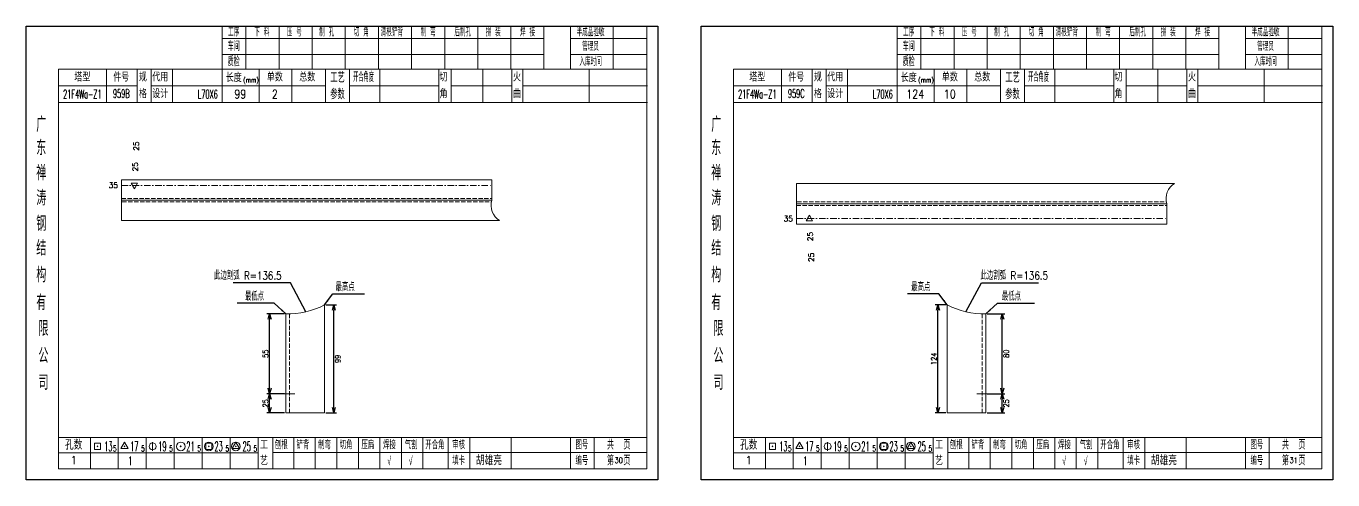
# Model space of a CAD drawing. Extents: x 1310 to 15542, y -76 to 8381.
# Drawn here: x 10568 to 11172, y -76 to 134 of the extents above; entities that cross this region are included whole.
import ezdxf
from ezdxf.enums import TextEntityAlignment as Align

# ---------------------------------------------------------------- set-up
doc = ezdxf.new("R2010")
doc.units = 0
doc.header["$MEASUREMENT"] = 0
doc.linetypes.add('一点画线', pattern=[5.2, 3, -1, 0.2, -1])
doc.linetypes.add('虚线', pattern=[2.75, 2, -0.75])
doc.layers.get('0').update_dxf_attribs({"linetype": 'CONTINUOUS', "lineweight": 25})
doc.layers.get('Defpoints').update_dxf_attribs({"linetype": 'CONTINUOUS'})
doc.layers.add('1', color=7, linetype='CONTINUOUS', lineweight=25)
doc.layers.add('4', color=7, linetype='CONTINUOUS', lineweight=25)
doc.styles.add('DimFont', font='simplex.shx', dxfattribs={"width": 0.8, "bigfont": 'gbhzfs.shx'})
doc.styles.get("Standard").update_dxf_attribs({"font": 'simplex.shx', "width": 0.7, "height": 3, "bigfont": 'gbhzfs.shx'})
doc.dimstyles.new('DHDxfDimStyleOpen30', dxfattribs={"dimtxt": 2.5, "dimasz": 2.5, "dimexe": 1.25, "dimexo": 0.625, "dimtad": 2, "dimtxsty": 'DimFont', "dimblk": 'OPEN30', "dimblk1": 'OPEN30', "dimblk2": 'OPEN30', "dimcen": 2.5, "dimadec": 0, "dimazin": 0, "dimtfac": 1, "dimtmove": 0, "dimatfit": 3, "dimfxl": 0, "dimarcsym": 0})

# ---------------------------------------------------------------- blocks, each defined once
blk = doc.blocks.new('_OPEN30')
at = {"color": 0, "linetype": 'ByBlock', "lineweight": -2}
for p, q in [((-1, 0.27), (0, 0)), ((0, 0), (-1, -0.27)), ((0, 0), (-1, 0))]:
    blk.add_line(p, q, dxfattribs=at)
blk = doc.blocks.new('*D359')
at = {"color": 0, "linetype": 'Continuous', "lineweight": -2}
for p, q in [((10993.47, 4.91), (10988.59, 4.91)), ((10989.84, -42.62), (10989.84, 2.41)), ((10993.47, -45.12), (10988.59, -45.12))]:
    blk.add_line(p, q, dxfattribs=at)
at = {"layer": 'Defpoints', "color": 0, "linetype": 'Continuous'}
for p in [(10989.84, 4.91), (10994.09, 4.91), (10994.09, -45.12)]:
    blk.add_point(p, dxfattribs=at)
at = {"color": 0, "linetype": 'Continuous', "lineweight": -2, "xscale": 2.5, "yscale": 2.5, "zscale": 2.5}
for p, rotation in [((10989.84, 4.91), 90), ((10989.84, -45.12), 270)]:
    blk.add_blockref('_OPEN30', p, dxfattribs=dict(at, rotation=rotation))
at = {"color": 0, "linetype": 'Continuous', "insert": (10987.97, -20.11), "char_height": 2.5, "attachment_point": 5, "rotation": 90, "style": 'DimFont'}
blk.add_mtext('124', dxfattribs=at)
blk = doc.blocks.new('*D360')
at = {"color": 0, "linetype": 'Continuous', "lineweight": -2}
for p, q in [((11012.65, -36.23), (11020.8, -36.23)), ((11019.55, -42.62), (11019.55, -38.73)), ((11012.65, -45.12), (11020.8, -45.12))]:
    blk.add_line(p, q, dxfattribs=at)
at = {"layer": 'Defpoints', "color": 0, "linetype": 'Continuous'}
for p in [(11012.03, -36.23), (11019.55, -36.23), (11012.03, -45.12)]:
    blk.add_point(p, dxfattribs=at)
at = {"color": 0, "linetype": 'Continuous', "lineweight": -2, "xscale": 2.5, "yscale": 2.5, "zscale": 2.5}
for p, rotation in [((11019.55, -36.23), 90), ((11019.55, -45.12), 270)]:
    blk.add_blockref('_OPEN30', p, dxfattribs=dict(at, rotation=rotation))
at = {"color": 0, "linetype": 'Continuous', "insert": (11021.43, -40.67), "char_height": 2.5, "attachment_point": 5, "rotation": 90, "style": 'DimFont'}
blk.add_mtext('25', dxfattribs=at)
blk = doc.blocks.new('*D361')
at = {"color": 0, "linetype": 'Continuous', "lineweight": -2}
for p, q in [((11012.65, 0.76), (11020.8, 0.76)), ((11019.55, -33.73), (11019.55, -1.74)), ((11012.65, -36.23), (11020.8, -36.23))]:
    blk.add_line(p, q, dxfattribs=at)
at = {"layer": 'Defpoints', "color": 0, "linetype": 'Continuous'}
for p in [(11012.03, 0.76), (11019.55, 0.76), (11012.03, -36.23)]:
    blk.add_point(p, dxfattribs=at)
at = {"color": 0, "linetype": 'Continuous', "lineweight": -2, "xscale": 2.5, "yscale": 2.5, "zscale": 2.5}
for p, rotation in [((11019.55, 0.76), 90), ((11019.55, -36.23), 270)]:
    blk.add_blockref('_OPEN30', p, dxfattribs=dict(at, rotation=rotation))
at = {"color": 0, "linetype": 'Continuous', "insert": (11021.43, -17.73), "char_height": 2.5, "attachment_point": 5, "rotation": 90, "style": 'DimFont'}
blk.add_mtext('80', dxfattribs=at)
blk = doc.blocks.new('*D380')
at = {"color": 0, "linetype": 'Continuous', "lineweight": -2}
for p, q in [((10706.84, 4.91), (10711.71, 4.91)), ((10710.46, -42.62), (10710.46, 2.41)), ((10706.84, -45.12), (10711.71, -45.12))]:
    blk.add_line(p, q, dxfattribs=at)
at = {"layer": 'Defpoints', "color": 0, "linetype": 'Continuous'}
for p in [(10706.21, 4.91), (10710.46, 4.91), (10706.21, -45.12)]:
    blk.add_point(p, dxfattribs=at)
at = {"color": 0, "linetype": 'Continuous', "lineweight": -2, "xscale": 2.5, "yscale": 2.5, "zscale": 2.5}
for p, rotation in [((10710.46, 4.91), 90), ((10710.46, -45.12), 270)]:
    blk.add_blockref('_OPEN30', p, dxfattribs=dict(at, rotation=rotation))
at = {"color": 0, "linetype": 'Continuous', "insert": (10712.34, -20.11), "char_height": 2.5, "attachment_point": 5, "rotation": 90, "style": 'DimFont'}
blk.add_mtext('99', dxfattribs=at)
blk = doc.blocks.new('*D381')
at = {"color": 0, "linetype": 'Continuous', "lineweight": -2}
for p, q in [((10687.66, -36.23), (10679.51, -36.23)), ((10680.76, -42.62), (10680.76, -38.73)), ((10687.66, -45.12), (10679.51, -45.12))]:
    blk.add_line(p, q, dxfattribs=at)
at = {"layer": 'Defpoints', "color": 0, "linetype": 'Continuous'}
for p in [(10680.76, -36.23), (10688.28, -36.23), (10688.28, -45.12)]:
    blk.add_point(p, dxfattribs=at)
at = {"color": 0, "linetype": 'Continuous', "lineweight": -2, "xscale": 2.5, "yscale": 2.5, "zscale": 2.5}
for p, rotation in [((10680.76, -36.23), 90), ((10680.76, -45.12), 270)]:
    blk.add_blockref('_OPEN30', p, dxfattribs=dict(at, rotation=rotation))
at = {"color": 0, "linetype": 'Continuous', "insert": (10678.88, -40.67), "char_height": 2.5, "attachment_point": 5, "rotation": 90, "style": 'DimFont'}
blk.add_mtext('25', dxfattribs=at)
blk = doc.blocks.new('*D382')
at = {"color": 0, "linetype": 'Continuous', "lineweight": -2}
for p, q in [((10687.66, 0.76), (10679.51, 0.76)), ((10680.76, -33.73), (10680.76, -1.74)), ((10687.66, -36.23), (10679.51, -36.23))]:
    blk.add_line(p, q, dxfattribs=at)
at = {"layer": 'Defpoints', "color": 0, "linetype": 'Continuous'}
for p in [(10680.76, 0.76), (10688.28, 0.76), (10688.28, -36.23)]:
    blk.add_point(p, dxfattribs=at)
at = {"color": 0, "linetype": 'Continuous', "lineweight": -2, "xscale": 2.5, "yscale": 2.5, "zscale": 2.5}
for p, rotation in [((10680.76, 0.76), 90), ((10680.76, -36.23), 270)]:
    blk.add_blockref('_OPEN30', p, dxfattribs=dict(at, rotation=rotation))
at = {"color": 0, "linetype": 'Continuous', "insert": (10678.88, -17.73), "char_height": 2.5, "attachment_point": 5, "rotation": 90, "style": 'DimFont'}
blk.add_mtext('55', dxfattribs=at)
blk = doc.blocks.new('CTJGK')
at = {"color": 6, "linetype": 'Continuous'}
for p, q in [((0, 209.97), (292.13, 209.97)), ((0, 0), (0, 209.97)), ((292.13, 209.97), (292.13, 0)), ((292.13, 0), (0, 0))]:
    blk.add_line(p, q, dxfattribs=at)

msp = doc.modelspace()

# ---------------------------------------------------------------- linework, layer by layer
at = {"color": 7, "linetype": 'Continuous', "lineweight": 18}
for p, q in [((10783.491, 62.691), (10612.305, 62.691)), ((10612.305, 62.691), (10783.491, 62.691)), ((10612.305, 43.891), (10612.305, 62.691)), ((10616.749, 61.211), (10618.249, 58.613)), ((10616.749, 61.211), (10619.749, 61.211)), ((10618.249, 58.613), (10619.749, 61.211)), ((10783.491, 62.691), (10783.491, 53.291)), ((11099.24, 61.091), (10924.435, 61.091)), ((10924.435, 61.091), (10924.435, 42.291)), ((10783.491, 53.291), (10612.305, 53.291)), ((11095.621, 51.691), (10924.435, 51.691)), ((11095.621, 42.291), (11095.621, 51.691)), ((10787.11, 43.891), (10612.305, 43.891)), ((10928.879, 43.772), (10930.379, 46.37)), ((10928.879, 43.772), (10931.879, 43.772)), ((10930.379, 46.37), (10931.879, 43.772)), ((11095.621, 42.291), (10924.435, 42.291)), ((10924.435, 42.291), (11095.621, 42.291)), ((10688.28, 0.758), (10688.28, -45.122)), ((10706.214, 4.907), (10706.214, -45.122)), ((10994.092, 4.907), (10994.092, -45.122)), ((11012.027, 0.758), (11012.027, -45.122)), ((10684.462, -36.225), (10692.501, -36.225)), ((11015.845, -36.225), (11007.806, -36.225)), ((10706.214, -45.122), (10688.28, -45.122)), ((10994.092, -45.122), (11012.027, -45.122))]:
    msp.add_line(p, q, dxfattribs=at)
at = {"color": 3, "linetype": '一点画线', "lineweight": 13}
for p, q in [((10612.305, 60.091), (10783.491, 60.091)), ((10924.435, 44.891), (11095.621, 44.891))]:
    msp.add_line(p, q, dxfattribs=at)
at = {"color": 1, "linetype": '虚线', "lineweight": 18}
for p, q in [((10612.305, 54.091), (10783.491, 54.091)), ((10612.615, 52.491), (10783.302, 52.491)), ((10924.435, 50.891), (11095.621, 50.891)), ((10924.745, 52.491), (11095.432, 52.491)), ((10689.958, 0.745), (10689.958, -45.122)), ((11010.349, 0.745), (11010.349, -45.122))]:
    msp.add_line(p, q, dxfattribs=at)
at = {"color": 0, "linetype": 'Continuous'}
for p, q in [((10690.388, 15.107), (10663.938, 15.107)), ((10697.517, 1.667), (10690.388, 15.107)), ((11002.79, 1.667), (11009.919, 15.107)), ((11009.919, 15.107), (11036.369, 15.107))]:
    msp.add_line(p, q, dxfattribs=at)
at = {"color": 7, "linetype": 'Continuous', "lineweight": 18}
for centre, radius, start, end in [((11103.619, 54.009), 8.327, 121.726056, 196.16077), ((10791.489, 50.974), 8.327, 163.83923, 238.273944), ((10689.405, 36.734), 35.993, 268.209589, 297.841099), ((11010.902, 36.734), 35.993, 242.158901, 271.790411)]:
    msp.add_arc(centre, radius, start, end, dxfattribs=at)
at = {"layer": '4', "color": 1, "linetype": 'Continuous', "lineweight": 18}
for p, q in [((10568.192, 133.861), (10568.192, -76.109)), ((10860.322, 133.861), (10568.192, 133.861)), ((10658.822, 133.861), (10658.822, 114.021)), ((10669.852, 133.861), (10669.852, 114.001)), ((10685.162, 133.861), (10685.162, 114.001)), ((10700.482, 133.861), (10700.482, 114.001)), ((10715.792, 133.861), (10715.792, 114.001)), ((10731.102, 133.861), (10731.102, 114.001)), ((10746.412, 133.861), (10746.412, 114.001)), ((10761.732, 133.861), (10761.732, 114.001)), ((10777.042, 133.861), (10777.042, 114.001)), ((10792.352, 133.861), (10792.352, 114.001)), ((10807.662, 133.861), (10807.662, 114.021)), ((10807.662, 133.861), (10807.662, 114.001)), ((10819.942, 133.861), (10819.942, 114.001)), ((10839.692, 133.861), (10839.692, 114.001)), ((10855.272, 133.861), (10855.272, 114.001)), ((10860.322, 104.061), (10860.322, 133.861)), ((10880.322, 133.861), (10880.322, -76.109)), ((11172.452, 133.861), (10880.322, 133.861)), ((10970.952, 133.861), (10970.952, 114.021)), ((10981.982, 133.861), (10981.982, 114.001)), ((10997.292, 133.861), (10997.292, 114.001)), ((11012.612, 133.861), (11012.612, 114.001)), ((11027.922, 133.861), (11027.922, 114.001)), ((11043.232, 133.861), (11043.232, 114.001)), ((11058.542, 133.861), (11058.542, 114.001)), ((11073.862, 133.861), (11073.862, 114.001)), ((11089.172, 133.861), (11089.172, 114.001)), ((11104.482, 133.861), (11104.482, 114.001)), ((11119.792, 133.861), (11119.792, 114.021)), ((11119.792, 133.861), (11119.792, 114.001)), ((11132.072, 133.861), (11132.072, 114.001)), ((11151.822, 133.861), (11151.822, 114.001)), ((11167.402, 133.861), (11167.402, 114.001)), ((11172.452, 104.061), (11172.452, 133.861)), ((10807.662, 128.131), (10658.822, 128.131)), ((10855.272, 128.131), (10819.942, 128.131)), ((11119.792, 128.131), (10970.952, 128.131)), ((11167.402, 128.131), (11132.072, 128.131)), ((10807.662, 120.651), (10658.822, 120.651)), ((10855.272, 120.651), (10819.942, 120.651)), ((11119.792, 120.651), (10970.952, 120.651)), ((11167.402, 120.651), (11132.072, 120.651)), ((10583.202, 114.001), (10583.202, -71.059)), ((10855.272, 114.001), (10583.202, 114.001)), ((10605.322, 114.011), (10605.322, 98.591)), ((10619.472, 98.591), (10619.472, 114.001)), ((10625.972, 98.591), (10625.972, 114.001)), ((10635.842, 114.001), (10635.842, 98.591)), ((10658.822, 114.021), (10658.822, 98.591)), ((10675.942, 114.001), (10675.942, 98.591)), ((10690.992, 114.001), (10690.992, 98.591)), ((10706.692, 114.001), (10706.692, 98.591)), ((10717.752, 114.001), (10717.752, 98.591)), ((10731.702, 114.001), (10731.702, 98.591)), ((10759.002, 114.001), (10759.002, 98.591)), ((10764.762, 114.001), (10764.762, 98.591)), ((10779.382, 114.001), (10779.382, 98.591)), ((10792.842, 114.001), (10792.842, 98.591)), ((10797.832, 114.001), (10797.832, 98.591)), ((10828.572, 114.001), (10828.572, 98.591)), ((10855.272, -71.059), (10855.272, 114.001)), ((10895.332, 114.001), (10895.332, -71.059)), ((11167.402, 114.001), (10895.332, 114.001)), ((10917.452, 114.011), (10917.452, 98.591)), ((10931.602, 98.591), (10931.602, 114.001)), ((10938.102, 98.591), (10938.102, 114.001)), ((10947.972, 114.001), (10947.972, 98.591)), ((10970.952, 114.021), (10970.952, 98.591)), ((10988.072, 114.001), (10988.072, 98.591)), ((11003.122, 114.001), (11003.122, 98.591)), ((11018.822, 114.001), (11018.822, 98.591)), ((11029.882, 114.001), (11029.882, 98.591)), ((11043.832, 114.001), (11043.832, 98.591)), ((11071.132, 114.001), (11071.132, 98.591)), ((11076.892, 114.001), (11076.892, 98.591)), ((11091.512, 114.001), (11091.512, 98.591)), ((11104.972, 114.001), (11104.972, 98.591)), ((11109.962, 114.001), (11109.962, 98.591)), ((11140.702, 114.001), (11140.702, 98.591)), ((11167.402, -71.059), (11167.402, 114.001)), ((10619.472, 106.241), (10583.202, 106.241)), ((10706.692, 106.291), (10625.972, 106.291)), ((10717.752, 106.291), (10759.002, 106.291)), ((10764.762, 106.291), (10792.842, 106.291)), ((10797.832, 106.291), (10855.452, 106.291)), ((10860.322, -76.109), (10860.322, 104.061)), ((10931.602, 106.241), (10895.332, 106.241)), ((11018.822, 106.291), (10938.102, 106.291)), ((11029.882, 106.291), (11071.132, 106.291)), ((11076.892, 106.291), (11104.972, 106.291)), ((11109.962, 106.291), (11167.582, 106.291)), ((11172.452, -76.109), (11172.452, 104.061)), ((10855.452, 98.591), (10583.202, 98.591)), ((11167.582, 98.591), (10895.332, 98.591)), ((10583.202, -56.529), (10855.272, -56.529)), ((10597.892, -56.529), (10597.892, -71.059)), ((10610.822, -71.059), (10610.822, -56.529)), ((10623.752, -56.529), (10623.752, -71.059)), ((10636.672, -71.059), (10636.672, -56.529)), ((10649.602, -56.529), (10649.602, -71.059)), ((10662.532, -71.059), (10662.532, -56.529)), ((10675.452, -71.059), (10675.452, -56.529)), ((10682.322, -71.059), (10682.322, -56.529)), ((10691.982, -71.059), (10691.982, -56.529)), ((10701.922, -71.059), (10701.922, -56.529)), ((10711.862, -71.059), (10711.862, -56.529)), ((10721.812, -71.059), (10721.812, -56.529)), ((10731.752, -71.059), (10731.752, -56.529)), ((10741.692, -71.059), (10741.692, -56.529)), ((10751.642, -71.059), (10751.642, -56.529)), ((10763.282, -71.059), (10763.282, -56.529)), ((10773.432, -71.059), (10773.432, -56.529)), ((10792.492, -71.059), (10792.492, -56.529)), ((10819.872, -71.059), (10819.872, -56.529)), ((10830.832, -71.059), (10830.832, -56.529)), ((10895.332, -56.529), (11167.402, -56.529)), ((10910.022, -56.529), (10910.022, -71.059)), ((10922.952, -71.059), (10922.952, -56.529)), ((10935.882, -56.529), (10935.882, -71.059)), ((10948.802, -71.059), (10948.802, -56.529)), ((10961.732, -56.529), (10961.732, -71.059)), ((10974.662, -71.059), (10974.662, -56.529)), ((10987.582, -71.059), (10987.582, -56.529)), ((10994.452, -71.059), (10994.452, -56.529)), ((11004.112, -71.059), (11004.112, -56.529)), ((11014.052, -71.059), (11014.052, -56.529)), ((11023.992, -71.059), (11023.992, -56.529)), ((11033.942, -71.059), (11033.942, -56.529)), ((11043.882, -71.059), (11043.882, -56.529)), ((11053.822, -71.059), (11053.822, -56.529)), ((11063.772, -71.059), (11063.772, -56.529)), ((11075.412, -71.059), (11075.412, -56.529)), ((11085.562, -71.059), (11085.562, -56.529)), ((11104.622, -71.059), (11104.622, -56.529)), ((11132.002, -71.059), (11132.002, -56.529)), ((11142.962, -71.059), (11142.962, -56.529)), ((10675.452, -63.659), (10583.202, -63.659)), ((10682.282, -63.499), (10855.272, -63.499)), ((10987.582, -63.659), (10895.332, -63.659)), ((10994.412, -63.499), (11167.402, -63.499)), ((10583.202, -71.059), (10855.272, -71.059)), ((10895.332, -71.059), (11167.402, -71.059)), ((10568.192, -76.109), (10860.322, -76.109)), ((10880.322, -76.109), (11172.452, -76.109))]:
    msp.add_line(p, q, dxfattribs=at)
at = {"layer": '4', "color": 7, "linetype": 'Continuous', "lineweight": 13}
for p, q in [((10599.778, -62.023), (10599.778, -59.195)), ((10599.778, -59.195), (10602.606, -59.195)), ((10600.992, -60.809), (10601.392, -60.409)), ((10601.392, -60.809), (10600.992, -60.409)), ((10602.606, -59.195), (10602.606, -62.023)), ((10613.692, -58.609), (10611.96, -61.609)), ((10613.492, -60.809), (10613.892, -60.409)), ((10613.892, -60.809), (10613.492, -60.409)), ((10615.424, -61.609), (10613.692, -58.609)), ((10626.692, -58.609), (10626.692, -62.609)), ((10639.492, -60.809), (10639.892, -60.409)), ((10639.892, -60.809), (10639.492, -60.409)), ((10651.278, -62.023), (10651.278, -59.195)), ((10651.278, -59.195), (10654.106, -59.195)), ((10652.492, -60.809), (10652.892, -60.409)), ((10652.892, -60.809), (10652.492, -60.409)), ((10654.106, -59.195), (10654.106, -62.023)), ((10665.192, -58.609), (10663.46, -61.609)), ((10664.992, -60.809), (10665.392, -60.409)), ((10665.392, -60.809), (10664.992, -60.409)), ((10666.924, -61.609), (10665.192, -58.609)), ((10911.908, -62.023), (10911.908, -59.195)), ((10911.908, -59.195), (10914.736, -59.195)), ((10913.122, -60.809), (10913.522, -60.409)), ((10913.522, -60.809), (10913.122, -60.409)), ((10914.736, -59.195), (10914.736, -62.023)), ((10925.822, -58.609), (10924.09, -61.609)), ((10925.622, -60.809), (10926.022, -60.409)), ((10926.022, -60.809), (10925.622, -60.409)), ((10927.554, -61.609), (10925.822, -58.609)), ((10938.822, -58.609), (10938.822, -62.609)), ((10951.622, -60.809), (10952.022, -60.409)), ((10952.022, -60.809), (10951.622, -60.409)), ((10963.408, -62.023), (10963.408, -59.195)), ((10963.408, -59.195), (10966.236, -59.195)), ((10964.622, -60.809), (10965.022, -60.409)), ((10965.022, -60.809), (10964.622, -60.409)), ((10966.236, -59.195), (10966.236, -62.023)), ((10977.322, -58.609), (10975.59, -61.609)), ((10977.122, -60.809), (10977.522, -60.409)), ((10977.522, -60.809), (10977.122, -60.409)), ((10979.054, -61.609), (10977.322, -58.609)), ((10602.606, -62.023), (10599.778, -62.023)), ((10611.96, -61.609), (10615.424, -61.609)), ((10654.106, -62.023), (10651.278, -62.023)), ((10663.46, -61.609), (10666.924, -61.609)), ((10914.736, -62.023), (10911.908, -62.023)), ((10924.09, -61.609), (10927.554, -61.609)), ((10966.236, -62.023), (10963.408, -62.023)), ((10975.59, -61.609), (10979.054, -61.609))]:
    msp.add_line(p, q, dxfattribs=at)
for centre, radius in [((10626.692, -60.609), 1.6), ((10639.692, -60.609), 2), ((10652.692, -60.609), 2), ((10665.192, -60.609), 2), ((10938.822, -60.609), 1.6), ((10951.822, -60.609), 2), ((10964.822, -60.609), 2), ((10977.322, -60.609), 2)]:
    msp.add_circle(centre, radius, dxfattribs=at)

# ---------------------------------------------------------------- block references
at = {"color": 0, "linetype": 'Continuous'}
for p in [(10568.192, -76.109), (10880.322, -76.109)]:
    msp.add_blockref('CTJGK', p, dxfattribs=at)

# ---------------------------------------------------------------- texts
at = {"color": 7, "linetype": 'Continuous', "lineweight": 13}
for p in [(10610.645, 60.216), (10922.775, 44.767)]:
    msp.add_text('35', height=2.5, dxfattribs=at).set_placement(p, align=Align.MIDDLE_RIGHT)
at = {"layer": '1', "color": 7, "linetype": 'Continuous', "lineweight": 13}
for p in [(10620.383, 76.195), (10619.885, 66.608), (10932.015, 34.327), (10932.513, 24.74)]:
    msp.add_text('25', height=2.5, rotation=90, dxfattribs=at).set_placement(p)
at = {"layer": '4', "color": 1, "linetype": 'Continuous', "lineweight": 25}
for s, height, width, p in [('工序', 3.7, 0.7, (10664.192, 130.991)), ('下 料', 3.7, 0.7, (10677.192, 130.991)), ('压 号', 3.7, 0.7, (10692.192, 130.991)), ('制 孔', 3.7, 0.7, (10707.192, 130.991)), ('切 角', 3.7, 0.7, (10723.192, 130.991)), ('清根铲背 ', 3.7, 0.7, (10738.192, 130.991)), (' 制 弯', 3.7, 0.7, (10753.192, 130.991)), (' 后制孔', 3.7, 0.7, (10769.192, 130.991)), ('拼 装', 3.7, 0.7, (10784.192, 130.991)), (' 焊 接', 3.7, 0.7, (10799.192, 130.991)), ('半成品验收', 3.7, 0.7, (10829.192, 130.991)), ('工序', 3.7, 0.7, (10976.322, 130.991)), ('下 料', 3.7, 0.7, (10989.322, 130.991)), ('压 号', 3.7, 0.7, (11004.322, 130.991)), ('制 孔', 3.7, 0.7, (11019.322, 130.991)), ('切 角', 3.7, 0.7, (11035.322, 130.991)), ('清根铲背 ', 3.7, 0.7, (11050.322, 130.991)), (' 制 弯', 3.7, 0.7, (11065.322, 130.991)), (' 后制孔', 3.7, 0.7, (11081.322, 130.991)), ('拼 装', 3.7, 0.7, (11096.322, 130.991)), (' 焊 接', 3.7, 0.7, (11111.322, 130.991)), ('半成品验收', 3.7, 0.7, (11141.322, 130.991)), ('车间', 4, 0.7, (10664.192, 124.391)), ('管理员', 3.7, 0.7, (10829.192, 124.391)), ('车间', 4, 0.7, (10976.322, 124.391)), ('管理员', 3.7, 0.7, (11141.322, 124.391)), ('质检', 4, 0.7, (10664.192, 117.331)), ('入库时间', 3.7, 0.7, (10829.192, 117.331)), ('质检', 4, 0.7, (10976.322, 117.331)), ('入库时间', 3.7, 0.7, (11141.322, 117.331)), ('(mm)', 2.24, 0.7, (10672.192, 108.891)), ('工艺', 4.8, 0.7, (10712.192, 110.151)), ('开合角度', 4, 0.6, (10724.192, 110.151)), ('(mm)', 2.24, 0.7, (10984.322, 108.891)), ('工艺', 4.8, 0.7, (11024.322, 110.151)), ('开合角度', 4, 0.6, (11036.322, 110.151)), ('21F4Wa-Z1', 4, 0.5, (10594.192, 102.411)), ('959B', 4, 0.5, (10612.192, 102.661)), ('L70X6', 4, 0.5, (10652.192, 102.391)), ('99', 4, 0.8, (10667.192, 102.441)), ('2', 4, 0.8, (10683.192, 102.441)), ('参数', 4.8, 0.7, (10712.192, 102.441)), ('21F4Wa-Z1', 4, 0.5, (10906.322, 102.411)), ('959C', 4, 0.5, (10924.322, 102.661)), ('L70X6', 4, 0.5, (10964.322, 102.391)), ('124', 4, 0.8, (10979.322, 102.441)), ('10', 4, 0.8, (10995.322, 102.441)), ('参数', 4.8, 0.7, (11024.322, 102.441)), ('广', 6.96, 0.7, (10575.192, 88.361)), ('广', 6.96, 0.7, (10887.322, 88.361)), ('东', 6.96, 0.7, (10575.192, 77.571)), ('东', 6.96, 0.7, (10887.322, 77.571)), ('禅', 6.96, 0.7, (10575.192, 65.981)), ('禅', 6.96, 0.7, (10887.322, 65.981)), ('涛', 6.96, 0.7, (10575.192, 54.381)), ('涛', 6.96, 0.7, (10887.322, 54.381)), ('钢', 6.96, 0.7, (10575.192, 42.491)), ('钢', 6.96, 0.7, (10887.322, 42.491)), ('结', 6.96, 0.7, (10575.192, 31.181)), ('结', 6.96, 0.7, (10887.322, 31.181)), ('构', 6.96, 0.7, (10575.192, 18.801)), ('构', 6.96, 0.7, (10887.322, 18.801)), ('有', 6.96, 0.7, (10575.192, 5.991)), ('有', 6.96, 0.7, (10887.322, 5.991)), ('限', 6.96, 0.7, (10576.192, -6.009)), ('限', 6.96, 0.7, (10888.322, -6.009)), ('公', 6.96, 0.7, (10576.192, -18.549)), ('公', 6.96, 0.7, (10888.322, -18.549)), ('司', 6.96, 0.7, (10576.192, -31.029)), ('司', 6.96, 0.7, (10888.322, -31.029)), ('13', 4.47, 0.5, (10606.192, -60.609)), ('5', 2.68, 0.6, (10609.192, -61.609)), ('17', 4.47, 0.5, (10618.192, -60.609)), ('5', 2.68, 0.6, (10622.192, -61.609)), ('19', 4.47, 0.5, (10631.192, -60.609)), ('5', 2.68, 0.6, (10635.192, -61.609)), ('21', 4.47, 0.5, (10644.192, -60.609)), ('5', 2.68, 0.6, (10648.192, -61.609)), ('23', 4.47, 0.5, (10657.192, -60.609)), ('5', 2.68, 0.6, (10661.192, -61.609)), ('25', 4.47, 0.5, (10670.192, -60.609)), ('5', 2.68, 0.6, (10674.192, -61.609)), ('刨根', 3.7, 0.8, (10686.192, -60.009)), ('铲背', 3.7, 0.8, (10696.192, -60.009)), ('制弯', 3.7, 0.8, (10706.192, -60.009)), ('切角', 3.7, 0.8, (10716.192, -60.009)), ('压扁', 3.7, 0.8, (10726.192, -60.009)), ('焊接', 3.7, 0.8, (10736.192, -60.009)), ('气割', 3.7, 0.8, (10746.192, -60.009)), ('开合角', 3.7, 0.8, (10757.192, -60.009)), ('审核', 3.7, 0.8, (10768.192, -60.009)), ('图号', 3.7, 0.8, (10825.192, -60.009)), ('共  页', 4, 0.8, (10842.192, -60.009)), ('13', 4.47, 0.5, (10918.322, -60.609)), ('5', 2.68, 0.6, (10921.322, -61.609)), ('17', 4.47, 0.5, (10930.322, -60.609)), ('5', 2.68, 0.6, (10934.322, -61.609)), ('19', 4.47, 0.5, (10943.322, -60.609)), ('5', 2.68, 0.6, (10947.322, -61.609)), ('21', 4.47, 0.5, (10956.322, -60.609)), ('5', 2.68, 0.6, (10960.322, -61.609)), ('23', 4.47, 0.5, (10969.322, -60.609)), ('5', 2.68, 0.6, (10973.322, -61.609)), ('25', 4.47, 0.5, (10982.322, -60.609)), ('5', 2.68, 0.6, (10986.322, -61.609)), ('刨根', 3.7, 0.8, (10998.322, -60.009)), ('铲背', 3.7, 0.8, (11008.322, -60.009)), ('制弯', 3.7, 0.8, (11018.322, -60.009)), ('切角', 3.7, 0.8, (11028.322, -60.009)), ('压扁', 3.7, 0.8, (11038.322, -60.009)), ('焊接', 3.7, 0.8, (11048.322, -60.009)), ('气割', 3.7, 0.8, (11058.322, -60.009)), ('开合角', 3.7, 0.8, (11069.322, -60.009)), ('审核', 3.7, 0.8, (11080.322, -60.009)), ('图号', 3.7, 0.8, (11137.322, -60.009)), ('共  页', 4, 0.8, (11154.322, -60.009)), ('1', 4, 0.5, (10616.342, -67.359)), ('√', 4, 0.6, (10736.082, -67.279)), ('√', 4, 0.6, (10746.022, -67.279)), ('填卡', 3.7, 0.8, (10768.192, -67.279)), ('编号', 3.7, 0.8, (10825.192, -67.279)), ('第  页', 4, 0.8, (10842.192, -67.279)), ('1', 4, 0.5, (10928.472, -67.359)), ('√', 4, 0.6, (11048.212, -67.279)), ('√', 4, 0.6, (11058.152, -67.279)), ('填卡', 3.7, 0.8, (11080.322, -67.279)), ('编号', 3.7, 0.8, (11137.322, -67.279)), ('第  页', 4, 0.8, (11154.322, -67.279))]:
    msp.add_text(s, height=height, dxfattribs=dict(at, width=width)).set_placement(p, align=Align.MIDDLE_CENTER)
for s, height, p in [('塔型', 3.7, (10594.192, 110.121)), ('件号', 3.7, (10612.192, 110.121)), ('规', 3.7, (10622.192, 110.151)), ('代用', 3.7, (10630.192, 110.151)), ('长度', 3.7, (10664.192, 109.891)), ('单数', 3.7, (10683.192, 110.151)), ('总数', 3.7, (10698.192, 110.151)), ('切', 3.7, (10761.192, 110.151)), ('火', 3.7, (10795.192, 110.151)), ('塔型', 3.7, (10906.322, 110.121)), ('件号', 3.7, (10924.322, 110.121)), ('规', 3.7, (10934.322, 110.151)), ('代用', 3.7, (10942.322, 110.151)), ('长度', 3.7, (10976.322, 109.891)), ('单数', 3.7, (10995.322, 110.151)), ('总数', 3.7, (11010.322, 110.151)), ('切', 3.7, (11073.322, 110.151)), ('火', 3.7, (11107.322, 110.151)), ('格', 3.7, (10622.192, 102.441)), ('设计', 3.7, (10630.192, 102.441)), ('角', 3.7, (10761.192, 102.441)), ('曲', 3.7, (10795.192, 102.441)), ('格', 3.7, (10934.322, 102.441)), ('设计', 3.7, (10942.322, 102.441)), ('角', 3.7, (11073.322, 102.441)), ('曲', 3.7, (11107.322, 102.441)), ('孔数', 4, (10590.192, -60.089)), ('工', 3.7, (10678.192, -60.009)), ('孔数', 4, (10902.322, -60.089)), ('工', 3.7, (10990.322, -60.009)), ('1', 3.7, (10590.192, -66.919)), ('艺', 3.7, (10678.192, -67.359)), ('胡雄亮', 4, (10782.192, -67.279)), ('1', 3.7, (10902.322, -66.919)), ('艺', 3.7, (10990.322, -67.359)), ('胡雄亮', 4, (11094.322, -67.279))]:
    msp.add_text(s, height=height, dxfattribs=at).set_placement(p, align=Align.MIDDLE_CENTER)
at = {"layer": '4', "color": 1, "linetype": 'Continuous', "lineweight": 25, "width": 0.8}
for s, p in [('此边割弧 R=136.5', (10655.075, 16.568)), ('此边割弧 R=136.5', (11009.508, 16.568)), ('最高点', (10711.264, 11.245)), ('最高点', (10977.452, 11.245)), ('最低点', (10669.361, 6.877)), ('最低点', (11019.355, 6.877))]:
    msp.add_text(s, height=3.7, dxfattribs=at).set_placement(p)
at = {"layer": '4', "color": 6, "linetype": 'Continuous', "lineweight": 25, "width": 0.8}
for s, p in [('30', (10842.217, -67.051)), ('31', (11154.347, -67.051))]:
    msp.add_text(s, height=2.5, dxfattribs=at).set_placement(p, align=Align.MIDDLE_CENTER)

# ---------------------------------------------------------------- dimensions: what is measured, and where the dimension line sits
at = {"color": 0, "linetype": 'Continuous'}
for base, p1, p2, text, picture, middle in [((10680.757, 0.758), (10688.28, -36.225), (10688.28, 0.758), '55', '*D382', (10678.882, -17.734)), ((10710.464, 4.907), (10706.214, -45.122), (10706.214, 4.907), '99', '*D380', (10712.339, -20.108)), ((10989.843, 4.907), (10994.092, -45.122), (10994.092, 4.907), '124', '*D359', (10987.968, -20.108)), ((11019.55, 0.758), (11012.027, -36.225), (11012.027, 0.758), '80', '*D361', (11021.425, -17.734)), ((10680.757, -36.225), (10688.28, -45.122), (10688.28, -36.225), '25', '*D381', (10678.882, -40.674)), ((11019.55, -36.225), (11012.027, -45.122), (11012.027, -36.225), '25', '*D360', (11021.425, -40.674))]:
    dim = msp.add_linear_dim(base=base, p1=p1, p2=p2, angle=90, text=text, dimstyle='DHDxfDimStyleOpen30', dxfattribs=at)
    dim.commit()
    dim.dimension.update_dxf_attribs({"geometry": picture, "text_midpoint": middle})

# ---------------------------------------------------------------- leaders
for points in [[(10706.214, 4.907), (10710.036, 10.047), (10724.63, 10.047)], [(10994.092, 4.907), (10990.271, 10.047), (10975.677, 10.047)], [(10688.28, 0.758), (10682.876, 5.609), (10665.777, 5.609)], [(11012.027, 0.758), (11017.43, 5.609), (11034.53, 5.609)]]:
    msp.add_leader(points, dimstyle='DHDxfDimStyleOpen30', override={"dimgap": 0.625, "dimtad": 0}, dxfattribs=at)

doc.saveas('drawing.dxf')
